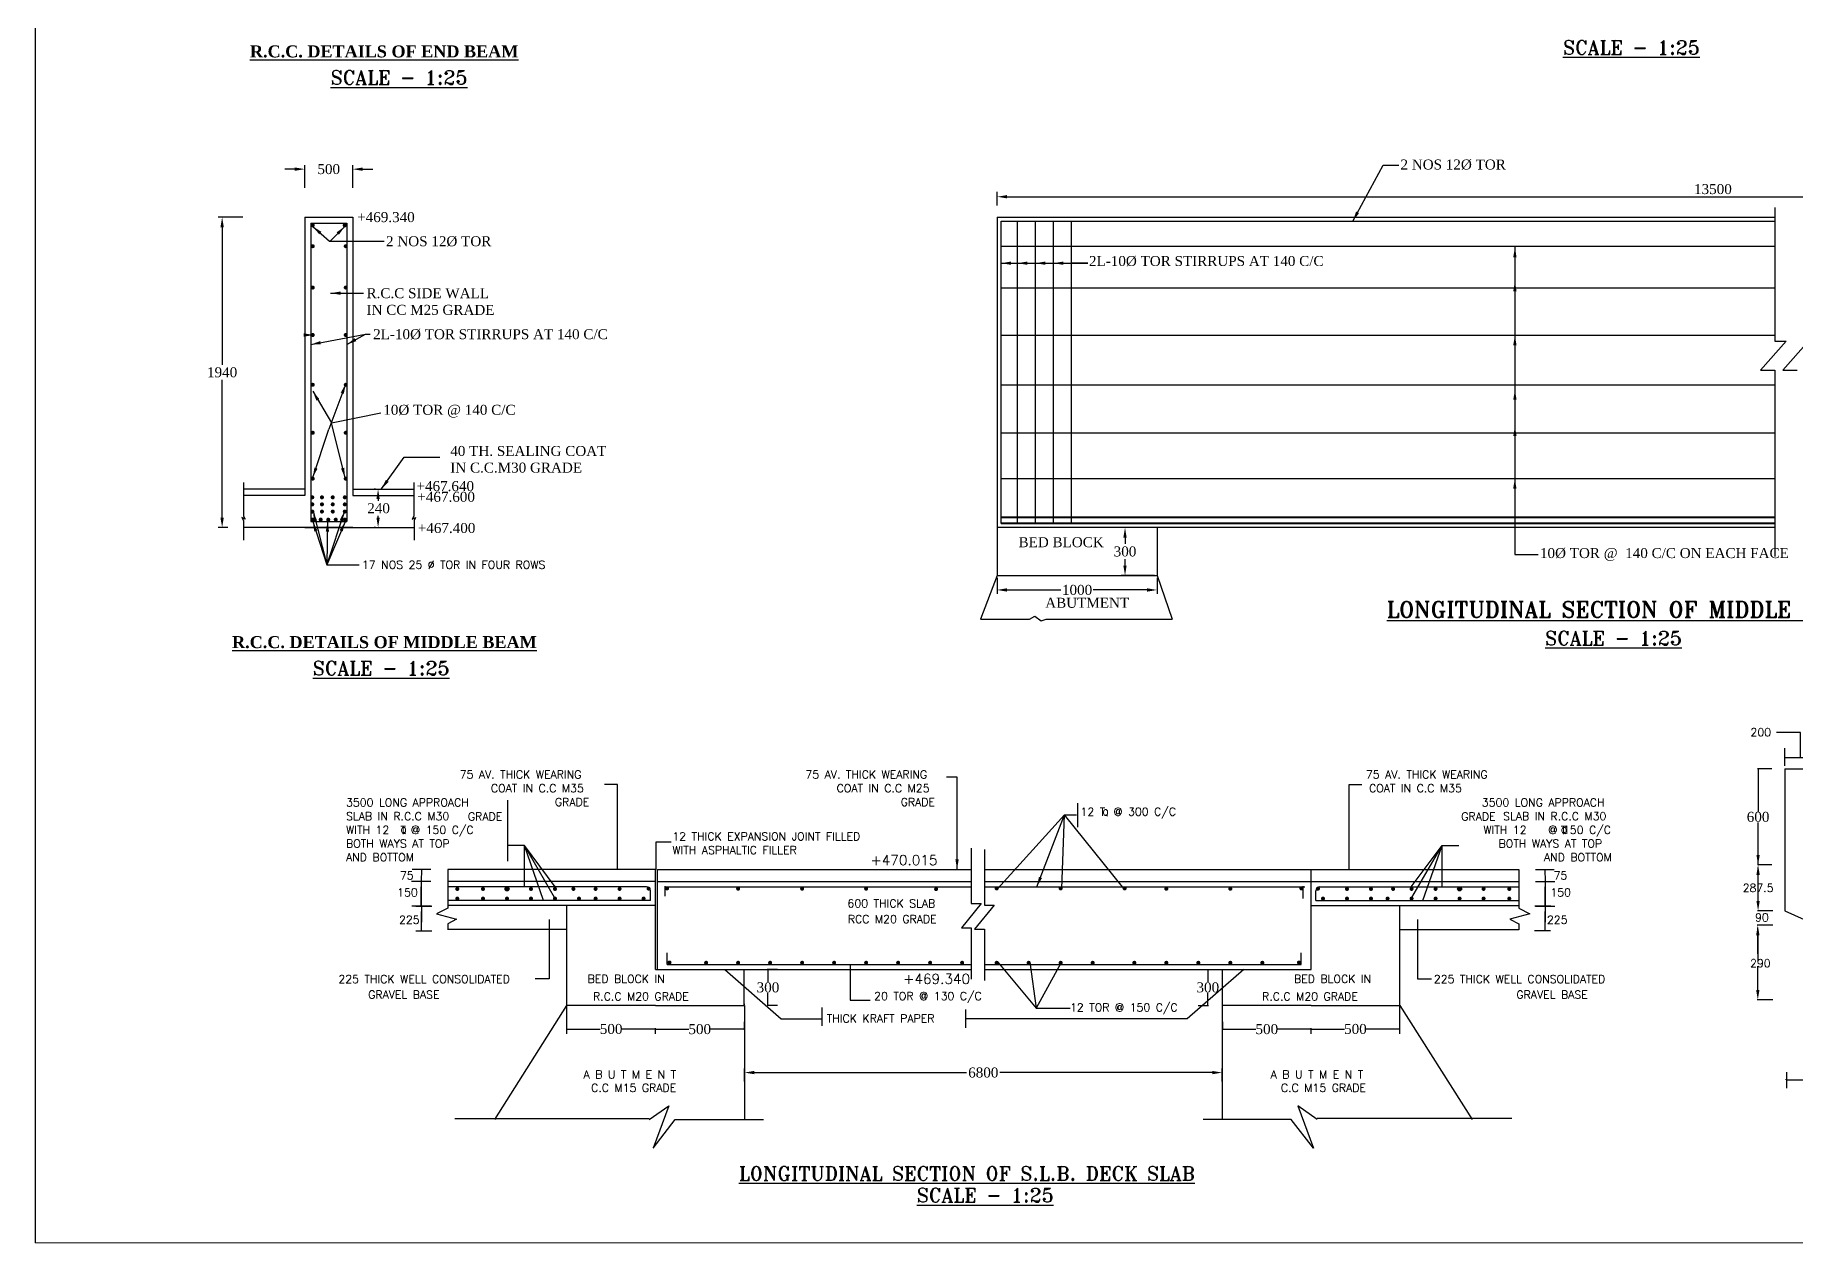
# Model space of a CAD drawing. Header units: millimetres. Extents: x 80 to 6605, y -575 to 2491.
# Drawn here: x 5589.1 to 6029.2, y -574.6 to -272.6 of the extents above; entities that cross this region are included whole.
import ezdxf

# ---------------------------------------------------------------- set-up
doc = ezdxf.new("R2010")
doc.units = ezdxf.units.MM
doc.layers.add('border', color=7, linetype='Continuous')
doc.styles.add('ROMANS', font='romans.shx', dxfattribs={"height": 2.5})
doc.styles.add('ROMANT', font='romant')
doc.styles.add('SIMPLEX', font='simplex.shx')
doc.styles.get("Standard").update_dxf_attribs({"font": 'times.ttf', "height": 2.5})
doc.styles.add('TNR_2.5', font='times.ttf', dxfattribs={"height": 2.5})
doc.dimstyles.new('ISO-25', dxfattribs={"dimtxt": 2.5, "dimasz": 2.5, "dimexe": 1.25, "dimexo": 0.625, "dimtad": 1, "dimlfac": 25, "dimtxsty": 'Standard', "dimcen": 2.5, "dimadec": 0, "dimazin": 0, "dimtfac": 1, "dimtmove": 0, "dimatfit": 3, "dimfxl": 1, "dimarcsym": 0})
doc.dimstyles.get("Standard").update_dxf_attribs({"dimtxt": 0.18, "dimasz": 0.18, "dimexe": 0.18, "dimexo": 0.0625, "dimgap": 0.09, "dimtad": 0, "dimtih": 1, "dimtoh": 1, "dimdec": 4, "dimzin": 0, "dimdsep": 46, "dimtxsty": 'Standard', "dimcen": 0.09, "dimadec": 0, "dimazin": 0, "dimtfac": 1, "dimtdec": 4, "dimtofl": 0, "dimtmove": 0, "dimatfit": 3, "dimfxl": 1, "dimtolj": 1, "dimtzin": 0, "dimarcsym": 0})
doc.dimstyles.new('STYLE_ESH', dxfattribs={"dimtxt": 2.5, "dimasz": 2.5, "dimexe": 1, "dimexo": 0.625, "dimtad": 0, "dimtih": 1, "dimtoh": 1, "dimdec": 0, "dimlfac": 100, "dimzin": 9, "dimdsep": 46, "dimtxsty": 'TNR_2.5', "dimcen": 2.5, "dimadec": 0, "dimazin": 2, "dimtfac": 1, "dimtdec": 0, "dimtofl": 0, "dimtmove": 2, "dimatfit": 3, "dimfxl": 1, "dimarcsym": 0})

# ---------------------------------------------------------------- blocks, each defined once
blk = doc.blocks.new('*D108')
at = {"color": 0, "lineweight": -2, "transparency": 16777216}
for p, q in [((5829.57, -315.16), (5829.57, -311.76)), ((6187.48, -315.16), (6187.48, -311.76)), ((5832.07, -313.01), (6184.98, -313.01))]:
    blk.add_line(p, q, dxfattribs=at)
at = {"color": 0, "transparency": 16777216}
for points in [[(5832.07, -312.59), (5832.07, -313.43), (5829.57, -313.01)], [(6184.98, -312.59), (6184.98, -313.43), (6187.48, -313.01)]]:
    blk.add_solid(points, dxfattribs=at)
at = {"layer": 'Defpoints', "color": 0, "transparency": 16777216}
for p in [(5829.57, -315.79), (6187.48, -313.01), (6187.48, -315.79)]:
    blk.add_point(p, dxfattribs=at)
at = {"color": 0, "transparency": 16777216, "insert": (6008.52, -311.11), "char_height": 2.5, "attachment_point": 5}
blk.add_mtext('13500', dxfattribs=at)
blk = doc.blocks.new('*D111')
at = {"color": 0, "lineweight": -2, "transparency": 16777216}
for p, q in [((5640.99, -318.12), (5634.84, -318.12)), ((5635.84, -320.62), (5635.84, -355.02)), ((5635.84, -393.22), (5635.84, -358.82)), ((5637.29, -395.72), (5634.84, -395.72))]:
    blk.add_line(p, q, dxfattribs=at)
at = {"color": 0, "transparency": 16777216}
for points in [[(5635.42, -320.62), (5636.26, -320.62), (5635.84, -318.12)], [(5635.42, -393.22), (5636.26, -393.22), (5635.84, -395.72)]]:
    blk.add_solid(points, dxfattribs=at)
at = {"layer": 'Defpoints', "color": 0, "transparency": 16777216}
for p in [(5641.61, -318.12), (5635.84, -395.72), (5637.91, -395.72)]:
    blk.add_point(p, dxfattribs=at)
at = {"color": 0, "transparency": 16777216, "insert": (5635.84, -356.92), "char_height": 2.5, "attachment_point": 5, "style": 'TNR_2.5'}
blk.add_mtext('1940', dxfattribs=at)
blk = doc.blocks.new('*D110')
at = {"color": 0, "lineweight": -2, "transparency": 16777216}
for p, q in [((5674.21, -386.12), (5673.83, -386.12)), ((5674.83, -388.62), (5674.83, -389.01)), ((5674.21, -395.72), (5673.83, -395.72)), ((5674.83, -393.22), (5674.83, -392.8))]:
    blk.add_line(p, q, dxfattribs=at)
at = {"color": 0, "transparency": 16777216}
for points in [[(5674.42, -388.62), (5675.25, -388.62), (5674.83, -386.12)], [(5674.42, -393.22), (5675.25, -393.22), (5674.83, -395.72)]]:
    blk.add_solid(points, dxfattribs=at)
at = {"layer": 'Defpoints', "color": 0, "transparency": 16777216}
for p in [(5674.83, -386.12), (5674.83, -395.72), (5674.83, -395.72)]:
    blk.add_point(p, dxfattribs=at)
at = {"color": 0, "transparency": 16777216, "insert": (5674.95, -390.91), "char_height": 2.5, "attachment_point": 5, "style": 'TNR_2.5'}
blk.add_mtext('240', dxfattribs=at)
blk = doc.blocks.new('*D113')
at = {"color": 0, "lineweight": -2, "transparency": 16777216}
for p, q in [((5868.95, -395.72), (5860.55, -395.72)), ((5861.55, -398.22), (5861.55, -399.82)), ((5861.55, -405.22), (5861.55, -403.61)), ((5868.95, -407.72), (5860.55, -407.72))]:
    blk.add_line(p, q, dxfattribs=at)
at = {"color": 0, "transparency": 16777216}
for points in [[(5861.13, -398.22), (5861.96, -398.22), (5861.55, -395.72)], [(5861.13, -405.22), (5861.96, -405.22), (5861.55, -407.72)]]:
    blk.add_solid(points, dxfattribs=at)
at = {"layer": 'Defpoints', "color": 0, "transparency": 16777216}
for p in [(5869.57, -395.72), (5861.55, -407.72), (5869.57, -407.72)]:
    blk.add_point(p, dxfattribs=at)
at = {"color": 0, "transparency": 16777216, "insert": (5861.55, -401.72), "char_height": 2.5, "attachment_point": 5, "style": 'TNR_2.5'}
blk.add_mtext('300', dxfattribs=at)
blk = doc.blocks.new('*D112')
at = {"color": 0, "lineweight": -2, "transparency": 16777216}
for p, q in [((5829.57, -408.34), (5829.57, -412.33)), ((5869.57, -408.34), (5869.57, -412.33)), ((5832.07, -411.33), (5845.54, -411.33)), ((5867.07, -411.33), (5853.61, -411.33))]:
    blk.add_line(p, q, dxfattribs=at)
at = {"color": 0, "transparency": 16777216}
for points in [[(5832.07, -410.91), (5832.07, -411.75), (5829.57, -411.33)], [(5867.07, -410.91), (5867.07, -411.75), (5869.57, -411.33)]]:
    blk.add_solid(points, dxfattribs=at)
at = {"layer": 'Defpoints', "color": 0, "transparency": 16777216}
for p in [(5829.57, -407.72), (5869.57, -407.72), (5829.57, -411.33)]:
    blk.add_point(p, dxfattribs=at)
at = {"color": 0, "transparency": 16777216, "insert": (5849.57, -411.33), "char_height": 2.5, "attachment_point": 5, "style": 'TNR_2.5'}
blk.add_mtext('1000', dxfattribs=at)
blk = doc.blocks.new('*D109')
at = {"color": 0, "lineweight": -2, "transparency": 16777216}
for p, q in [((5653.99, -306.11), (5651.49, -306.11)), ((5656.49, -310.82), (5656.49, -305.11)), ((5668.49, -310.82), (5668.49, -305.11)), ((5670.99, -306.11), (5673.49, -306.11))]:
    blk.add_line(p, q, dxfattribs=at)
at = {"color": 0, "transparency": 16777216}
for points in [[(5653.99, -305.69), (5653.99, -306.53), (5656.49, -306.11)], [(5670.99, -305.69), (5670.99, -306.53), (5668.49, -306.11)]]:
    blk.add_solid(points, dxfattribs=at)
at = {"layer": 'Defpoints', "color": 0, "transparency": 16777216}
for p in [(5668.49, -306.11), (5656.49, -311.44), (5668.49, -311.44)]:
    blk.add_point(p, dxfattribs=at)
at = {"color": 0, "transparency": 16777216, "insert": (5662.49, -306.11), "char_height": 2.5, "attachment_point": 5, "style": 'TNR_2.5'}
blk.add_mtext('500', dxfattribs=at)
blk = doc.blocks.new('*D140')
at = {"color": 0, "lineweight": -2, "transparency": 16777216}
for p, q in [((5766.32, -519.28), (5766.32, -521.34)), ((5744.16, -521.16), (5744.16, -521.34)), ((5744.34, -521.16), (5752.53, -521.16)), ((5766.14, -521.16), (5757.94, -521.16))]:
    blk.add_line(p, q, dxfattribs=at)
at = {"color": 0, "transparency": 16777216}
for points in [[(5744.34, -521.13), (5744.34, -521.19), (5744.16, -521.16)], [(5766.14, -521.13), (5766.14, -521.19), (5766.32, -521.16)]]:
    blk.add_solid(points, dxfattribs=at)
at = {"layer": 'Defpoints', "color": 0, "transparency": 16777216}
for p in [(5766.32, -519.22), (5744.16, -521.1), (5766.32, -521.16)]:
    blk.add_point(p, dxfattribs=at)
at = {"color": 0, "transparency": 16777216, "insert": (5755.24, -521.16), "char_height": 2.5, "attachment_point": 5}
blk.add_mtext('\\A1;500', dxfattribs=at)
blk = doc.blocks.new('*D141')
at = {"color": 0, "lineweight": -2, "transparency": 16777216}
for p, q in [((5722.02, -522.35), (5722.02, -520.94)), ((5722.2, -521.12), (5730.38, -521.12)), ((5743.98, -521.12), (5735.79, -521.12)), ((5744.16, -522.35), (5744.16, -520.94))]:
    blk.add_line(p, q, dxfattribs=at)
at = {"color": 0, "transparency": 16777216}
for points in [[(5722.2, -521.09), (5722.2, -521.15), (5722.02, -521.12)], [(5743.98, -521.09), (5743.98, -521.15), (5744.16, -521.12)]]:
    blk.add_solid(points, dxfattribs=at)
at = {"layer": 'Defpoints', "color": 0, "transparency": 16777216}
for p in [(5722.02, -521.12), (5722.02, -522.41), (5744.16, -522.41)]:
    blk.add_point(p, dxfattribs=at)
at = {"color": 0, "transparency": 16777216, "insert": (5733.09, -521.12), "char_height": 2.5, "attachment_point": 5}
blk.add_mtext('\\A1;500', dxfattribs=at)
blk = doc.blocks.new('*D142')
at = {"color": 0, "lineweight": -2, "transparency": 16777216}
for p, q in [((5774.7, -506.22), (5772.12, -506.22)), ((5772.3, -506.4), (5772.3, -509.36)), ((5772.3, -515.04), (5772.3, -512.08)), ((5774.7, -515.22), (5772.12, -515.22))]:
    blk.add_line(p, q, dxfattribs=at)
at = {"color": 0, "transparency": 16777216}
for points in [[(5772.27, -506.4), (5772.33, -506.4), (5772.3, -506.22)], [(5772.27, -515.04), (5772.33, -515.04), (5772.3, -515.22)]]:
    blk.add_solid(points, dxfattribs=at)
at = {"layer": 'Defpoints', "color": 0, "transparency": 16777216}
for p in [(5772.3, -506.22), (5774.76, -506.22), (5774.76, -515.22)]:
    blk.add_point(p, dxfattribs=at)
at = {"color": 0, "transparency": 16777216, "insert": (5772.3, -510.72), "char_height": 2.5, "attachment_point": 5}
blk.add_mtext('\\A1;300', dxfattribs=at)
blk = doc.blocks.new('*D143')
at = {"color": 0, "lineweight": -2, "transparency": 16777216}
for p, q in [((5879.85, -506.22), (5882.43, -506.22)), ((5882.25, -506.4), (5882.25, -509.36)), ((5882.25, -515.04), (5882.25, -512.08)), ((5879.85, -515.22), (5882.43, -515.22))]:
    blk.add_line(p, q, dxfattribs=at)
at = {"color": 0, "transparency": 16777216}
for points in [[(5882.22, -506.4), (5882.28, -506.4), (5882.25, -506.22)], [(5882.22, -515.04), (5882.28, -515.04), (5882.25, -515.22)]]:
    blk.add_solid(points, dxfattribs=at)
at = {"layer": 'Defpoints', "color": 0, "transparency": 16777216}
for p in [(5879.78, -506.22), (5882.25, -506.22), (5879.78, -515.22)]:
    blk.add_point(p, dxfattribs=at)
at = {"color": 0, "transparency": 16777216, "insert": (5882.25, -510.72), "char_height": 2.5, "attachment_point": 5}
blk.add_mtext('\\A1;300', dxfattribs=at)
blk = doc.blocks.new('*D144')
at = {"color": 0, "lineweight": -2, "transparency": 16777216}
for p, q in [((5766.4, -534.23), (5766.4, -531.01)), ((5768.9, -532.01), (5821.95, -532.01)), ((5883.34, -532.01), (5830.29, -532.01)), ((5885.84, -534.23), (5885.84, -531.01))]:
    blk.add_line(p, q, dxfattribs=at)
at = {"color": 0, "transparency": 16777216}
for points in [[(5768.9, -531.59), (5768.9, -532.42), (5766.4, -532.01)], [(5883.34, -531.59), (5883.34, -532.42), (5885.84, -532.01)]]:
    blk.add_solid(points, dxfattribs=at)
at = {"layer": 'Defpoints', "color": 0, "transparency": 16777216}
for p in [(5885.84, -532.01), (5766.4, -534.85), (5885.84, -534.85)]:
    blk.add_point(p, dxfattribs=at)
at = {"color": 0, "transparency": 16777216, "insert": (5826.12, -532.01), "char_height": 2.5, "attachment_point": 5, "style": 'TNR_2.5'}
blk.add_mtext('6800', dxfattribs=at)
blk = doc.blocks.new('*D145')
at = {"color": 0, "lineweight": -2, "transparency": 16777216}
for p, q in [((5885.92, -519.28), (5885.92, -521.34)), ((5886.1, -521.16), (5894.29, -521.16)), ((5907.89, -521.16), (5899.7, -521.16)), ((5908.07, -521.16), (5908.07, -521.34))]:
    blk.add_line(p, q, dxfattribs=at)
at = {"color": 0, "transparency": 16777216}
for points in [[(5886.1, -521.13), (5886.1, -521.19), (5885.92, -521.16)], [(5907.89, -521.13), (5907.89, -521.19), (5908.07, -521.16)]]:
    blk.add_solid(points, dxfattribs=at)
at = {"layer": 'Defpoints', "color": 0, "transparency": 16777216}
for p in [(5885.92, -519.22), (5885.92, -521.16), (5908.07, -521.1)]:
    blk.add_point(p, dxfattribs=at)
at = {"color": 0, "transparency": 16777216, "insert": (5897, -521.16), "char_height": 2.5, "attachment_point": 5}
blk.add_mtext('\\A1;500', dxfattribs=at)
blk = doc.blocks.new('*D146')
at = {"color": 0, "lineweight": -2, "transparency": 16777216}
for p, q in [((5908.07, -522.35), (5908.07, -520.94)), ((5908.25, -521.12), (5916.44, -521.12)), ((5930.04, -521.12), (5921.85, -521.12)), ((5930.22, -522.35), (5930.22, -520.94))]:
    blk.add_line(p, q, dxfattribs=at)
at = {"color": 0, "transparency": 16777216}
for points in [[(5908.25, -521.09), (5908.25, -521.15), (5908.07, -521.12)], [(5930.04, -521.09), (5930.04, -521.15), (5930.22, -521.12)]]:
    blk.add_solid(points, dxfattribs=at)
at = {"layer": 'Defpoints', "color": 0, "transparency": 16777216}
for p in [(5908.07, -522.41), (5930.22, -521.12), (5930.22, -522.41)]:
    blk.add_point(p, dxfattribs=at)
at = {"color": 0, "transparency": 16777216, "insert": (5919.15, -521.12), "char_height": 2.5, "attachment_point": 5}
blk.add_mtext('\\A1;500', dxfattribs=at)
blk = doc.blocks.new('*D160')
at = {"color": 0, "lineweight": -2, "transparency": 16777216}
for p, q in [((6026.79, -533.8), (6026.79, -533.68)), ((6026.97, -533.86), (6124.94, -533.86)), ((6230.18, -533.86), (6132.2, -533.86)), ((6230.36, -533.8), (6230.36, -533.68))]:
    blk.add_line(p, q, dxfattribs=at)
at = {"color": 0, "transparency": 16777216}
for points in [[(6026.97, -533.83), (6026.97, -533.89), (6026.79, -533.86)], [(6230.18, -533.83), (6230.18, -533.89), (6230.36, -533.86)]]:
    blk.add_solid(points, dxfattribs=at)
at = {"layer": 'Defpoints', "color": 0, "transparency": 16777216}
for p in [(6026.79, -533.86), (6230.36, -533.86), (6230.36, -533.86)]:
    blk.add_point(p, dxfattribs=at)
at = {"color": 0, "transparency": 16777216, "insert": (6128.57, -533.86), "char_height": 2.5, "attachment_point": 5}
blk.add_mtext('\\A1;5100', dxfattribs=at)
blk = doc.blocks.new('*D156')
at = {"color": 0, "lineweight": -2, "transparency": 16777216}
for p, q in [((6023.25, -456.08), (6019.63, -456.08)), ((6019.81, -456.26), (6019.81, -466.72)), ((6019.81, -479.9), (6019.81, -469.44)), ((6023.25, -480.08), (6019.63, -480.08))]:
    blk.add_line(p, q, dxfattribs=at)
at = {"color": 0, "transparency": 16777216}
for points in [[(6019.78, -456.26), (6019.84, -456.26), (6019.81, -456.08)], [(6019.78, -479.9), (6019.84, -479.9), (6019.81, -480.08)]]:
    blk.add_solid(points, dxfattribs=at)
at = {"layer": 'Defpoints', "color": 0, "transparency": 16777216}
for p in [(6019.81, -456.08), (6023.31, -456.08), (6023.31, -480.08)]:
    blk.add_point(p, dxfattribs=at)
at = {"color": 0, "transparency": 16777216, "insert": (6019.81, -468.08), "char_height": 2.5, "attachment_point": 5}
blk.add_mtext('\\A1;600', dxfattribs=at)

msp = doc.modelspace()

# ---------------------------------------------------------------- linework, layer by layer
for p, q in [((5589.115, 15.4283), (5589.115, -574.5717)), ((6023.96148, -315.71162), (6023.96148, -349.14401)), ((5656.48928, -318.11533), (5656.48928, -387.71533)), ((5656.48928, -318.11533), (5668.48928, -318.11533)), ((5657.98928, -319.61533), (5657.98928, -394.21533)), ((5657.98928, -319.61533), (5666.98928, -319.61533)), ((5666.98928, -319.61533), (5666.98928, -394.21533)), ((5668.48928, -318.11533), (5668.48928, -387.71533)), ((5829.57323, -318.11533), (6023.96148, -318.11533)), ((5829.57323, -318.11533), (6023.96148, -318.11533)), ((5829.57323, -318.11533), (5829.57323, -395.71533)), ((5830.57323, -319.11533), (6023.96148, -319.11533)), ((5830.57323, -394.71533), (5830.57323, -319.11533)), ((5834.65435, -394.71533), (5834.65435, -319.11533)), ((5839.15435, -394.71533), (5839.15435, -319.11533)), ((5843.65435, -394.71533), (5843.65435, -319.11533)), ((5848.15435, -394.71533), (5848.15435, -319.11533)), ((5830.57323, -325.37546), (6023.96148, -325.37546)), ((5830.57323, -335.77643), (6023.96148, -335.77643)), ((5830.57323, -347.63435), (6023.96148, -347.63435)), ((6026.81972, -349.14401), (6020.43074, -356.3681)), ((6023.96148, -349.14401), (6026.81972, -349.14401)), ((6032.40591, -349.14401), (6026.01693, -356.3681)), ((6020.43074, -356.3681), (6023.96148, -356.3681)), ((6023.96148, -356.3681), (6023.96148, -402.95886)), ((6026.01693, -356.3681), (6029.54767, -356.3681)), ((5830.57323, -360.06292), (6023.96148, -360.06292)), ((5830.57323, -372.04226), (6023.96148, -372.04226)), ((5641.18608, -384.43432), (5641.18608, -392.88057)), ((5656.48928, -386.11533), (5641.18608, -386.11533)), ((5668.48928, -386.11533), (5683.79248, -386.11533)), ((5683.79248, -384.43432), (5683.79248, -392.88057)), ((5830.57323, -383.48683), (6023.96148, -383.48683)), ((5656.48928, -387.71533), (5641.18608, -387.71533)), ((5668.48928, -387.71533), (5683.79248, -387.71533)), ((5640.79774, -393.21523), (5641.15152, -393.99272)), ((5641.61142, -393.60397), (5640.79774, -393.21523)), ((5641.15152, -393.99272), (5641.15152, -398.88709)), ((5668.48928, -395.71533), (5641.15152, -395.71533)), ((5641.18608, -392.88057), (5641.61142, -393.60397)), ((5656.48928, -395.71533), (5683.82704, -395.71533)), ((5657.98928, -394.21533), (5666.98928, -394.21533)), ((5683.79248, -392.88057), (5683.36714, -393.60397)), ((5683.36714, -393.60397), (5684.18082, -393.21523)), ((5684.18082, -393.21523), (5683.82704, -393.99272)), ((5683.82704, -393.99272), (5683.82704, -398.88709)), ((6023.96148, -395.71533), (5829.57323, -395.71533)), ((5829.57323, -395.71533), (5829.57323, -407.71533)), ((5869.57323, -395.71533), (5869.57323, -407.71533)), ((5829.57323, -407.71533), (5825.41393, -418.59611)), ((5829.57323, -407.71533), (5869.57323, -407.71533)), ((5855.93729, -407.71533), (5863.61177, -407.71533)), ((5869.57323, -407.71533), (5873.31095, -418.59611)), ((5837.67991, -418.59611), (5839.01275, -417.92434)), ((5839.01275, -417.92434), (5840.61785, -419.03183)), ((5825.41393, -418.59611), (5837.67991, -418.59611)), ((5840.61785, -419.03183), (5841.81142, -418.59611)), ((5841.81142, -418.59611), (5873.31095, -418.59611))]:
    msp.add_line(p, q)
at = {"lineweight": 40}
for p, q in [((6023.96148, -393.21533), (5830.57323, -393.21533)), ((6023.96148, -394.71533), (5830.57323, -394.71533))]:
    msp.add_line(p, q, dxfattribs=at)
at = {"ltscale": 0.5}
msp.add_line((5661.99978, -405.03586), (5670.0844, -405.03586), dxfattribs=at)
at = {"color": 0}
for p, q in [((6026.4962, -455.27172), (6026.4962, -450.90776)), ((6043.4962, -453.33928), (6026.4962, -453.33928)), ((6026.4962, -456.07853), (6026.4962, -491.57853)), ((6026.4962, -456.07853), (6034.4962, -456.07853)), ((5707.26999, -479.16443), (5707.26999, -463.90615)), ((5849.77266, -470.6077), (5849.77266, -464.61824)), ((5823.09952, -475.85508), (5823.09952, -489.7705)), ((5826.39861, -476.2213), (5826.39861, -490.13672)), ((5688.04469, -481.20807), (5683.38344, -481.20807)), ((5685.71407, -481.20807), (5685.62436, -484.20807)), ((5692.27211, -481.20807), (5692.27211, -490.91918)), ((5744.15874, -481.20807), (5692.27211, -481.20807)), ((5744.15874, -506.2213), (5744.15874, -481.20807)), ((5744.63874, -506.2213), (5744.63874, -481.2213)), ((5744.63874, -481.2213), (5823.09952, -481.2213)), ((5826.39861, -481.2213), (5908.07487, -481.2213)), ((5908.07487, -481.20807), (5959.9615, -481.20807)), ((5908.07487, -506.2213), (5908.07487, -481.2213)), ((5959.9615, -481.20807), (5959.9615, -490.91918)), ((5964.18892, -481.20807), (5968.85017, -481.20807)), ((5966.51955, -481.20807), (5966.60926, -484.20807)), ((5688.04469, -484.20807), (5683.20403, -484.20807)), ((5685.62436, -484.20807), (5685.62436, -490.19627)), ((5744.15874, -484.20807), (5692.27211, -484.20807)), ((5741.95874, -485.54172), (5692.27211, -485.54172)), ((5742.95874, -488.99627), (5742.95874, -486.54172)), ((5744.63874, -484.2213), (5823.09952, -484.2213)), ((5746.60928, -487.88804), (5746.60928, -485.4265)), ((5746.63874, -485.56774), (5823.09952, -485.56774)), ((5826.39861, -484.2213), (5908.07487, -484.2213)), ((5826.39861, -485.56774), (5906.4665, -485.56774)), ((5906.10433, -488.4965), (5906.10433, -485.4265)), ((5908.07487, -484.20807), (5959.9615, -484.20807)), ((5909.27487, -488.99627), (5909.27487, -486.54172)), ((5910.27487, -485.54172), (5959.9615, -485.54172)), ((5964.18892, -484.20807), (5969.02959, -484.20807)), ((5966.60926, -484.20807), (5966.60926, -490.19627)), ((5688.0915, -490.39978), (5683.25084, -490.39978)), ((5684.24075, -490.39594), (5688.23844, -490.39594)), ((5692.27211, -490.91918), (5689.45545, -492.29699)), ((5689.45545, -492.29699), (5694.46879, -493.63343)), ((5742.95874, -488.99627), (5692.27211, -488.99627)), ((5744.15874, -490.19627), (5692.27211, -490.19627)), ((5722.01749, -522.34648), (5722.01749, -490.19627)), ((5825.58264, -489.7705), (5820.63401, -495.8131)), ((5823.09952, -489.7705), (5825.58264, -489.7705)), ((5828.88172, -490.13672), (5823.9331, -496.17931)), ((5826.39861, -490.13672), (5828.88172, -490.13672)), ((5908.07487, -490.19627), (5959.9615, -490.19627)), ((5909.27487, -488.99627), (5959.9615, -488.99627)), ((5930.21612, -522.34648), (5930.21612, -490.19627)), ((5962.77817, -492.29699), (5957.76482, -493.63343)), ((5959.9615, -490.91918), (5962.77817, -492.29699)), ((5967.99286, -490.39594), (5963.99518, -490.39594)), ((5964.14211, -490.39978), (5968.98278, -490.39978)), ((6026.4962, -491.57853), (6034.4962, -495.17853)), ((5684.28756, -496.58764), (5688.28525, -496.58764)), ((5694.46879, -493.63343), (5692.27211, -494.8021)), ((5692.27211, -494.8021), (5692.27211, -496.30516)), ((5722.01749, -496.19627), (5692.27211, -496.19627)), ((5820.63401, -495.8131), (5823.09952, -495.8131)), ((5823.09952, -495.8131), (5823.09952, -508.63071)), ((5823.9331, -496.17931), (5826.39861, -496.17931)), ((5826.39861, -496.17931), (5826.39861, -508.99693)), ((5930.21612, -496.19627), (5959.9615, -496.19627)), ((5957.76482, -493.63343), (5959.9615, -494.8021)), ((5959.9615, -494.8021), (5959.9615, -496.30516)), ((5967.94605, -496.58764), (5963.94837, -496.58764)), ((5747.10344, -505.0213), (5747.10344, -502.08544)), ((5747.10344, -505.0213), (5823.09952, -505.0213)), ((5826.39861, -505.0213), (5905.61018, -505.0213)), ((5905.61018, -505.0213), (5905.61018, -502.08544)), ((6019.73886, -511.34521), (6019.73886, -505.39695)), ((5744.15874, -506.2213), (5823.09952, -506.2213)), ((5744.63874, -506.2213), (5823.09952, -506.2213)), ((5766.31501, -515.2213), (5766.31501, -506.2213)), ((5826.39861, -506.2213), (5908.07487, -506.2213)), ((5885.91861, -515.2213), (5885.91861, -506.2213)), ((5721.97094, -515.2213), (5703.90388, -543.70075)), ((5744.15874, -515.2213), (5722.01749, -515.2213)), ((5744.15874, -515.2213), (5766.39861, -515.2213)), ((5785.8518, -520.34242), (5785.8518, -515.73135)), ((5821.76978, -520.84645), (5821.76978, -516.23538)), ((5908.07487, -515.2213), (5885.83501, -515.2213)), ((5908.07487, -515.2213), (5930.21612, -515.2213)), ((5930.26268, -515.2213), (5948.32974, -543.70075)), ((6026.96329, -535.88181), (6026.96329, -531.93825)), ((5742.6205, -543.70075), (5747.49551, -540.34531)), ((5747.49551, -540.34531), (5743.5955, -550.94292)), ((5904.7381, -540.34531), (5908.63811, -550.94292)), ((5909.61312, -543.70075), (5904.7381, -540.34531)), ((5694.00502, -543.46726), (5742.6205, -543.46726)), ((5743.5955, -550.94292), (5749.12052, -543.70075)), ((5749.12052, -543.70075), (5771.18561, -543.70075)), ((5903.1131, -543.70075), (5881.04801, -543.70075)), ((5908.63811, -550.94292), (5903.1131, -543.70075)), ((5958.22859, -543.46726), (5909.61312, -543.46726))]:
    msp.add_line(p, q, dxfattribs=at)
at = {"color": 0, "ltscale": 6}
for p, q in [((6019.81086, -477.57853), (6019.81086, -475.07853)), ((6023.13238, -480.07853), (6019.63086, -480.07853)), ((6019.81086, -487.17853), (6019.81086, -480.73505)), ((6019.81086, -489.07853), (6019.81086, -482.63505)), ((6023.49436, -491.57853), (6019.63086, -491.57853)), ((6023.46707, -495.17853), (6019.55886, -495.17853)), ((6019.73886, -502.27853), (6019.73886, -495.83505)), ((6019.73886, -497.67853), (6019.73886, -504.12202)), ((6023.46707, -513.84521), (6019.55886, -513.84521))]:
    msp.add_line(p, q, dxfattribs=at)
at = {"color": 0, "ltscale": 0.5}
for p, q in [((5766.39861, -515.2213), (5766.39861, -543.70075)), ((5885.83501, -515.2213), (5885.83501, -543.70075))]:
    msp.add_line(p, q, dxfattribs=at)
at = {"const_width": 0.5}
for points in [[(5658.49791, -320.41939, 1), (5658.49791, -319.91939, 1)], [(5666.49091, -320.41939, 1), (5666.49091, -319.91939, 1)], [(5658.49791, -325.62546, 1), (5658.49791, -325.12546, 1)], [(5666.73928, -325.62546, 1), (5666.73928, -325.12546, 1)], [(5658.49791, -335.96556, 1), (5658.49791, -335.46556, 1)], [(5666.73928, -335.96556, 1), (5666.73928, -335.46556, 1)], [(5658.49791, -347.83262, 1), (5658.49791, -347.33262, 1)], [(5666.73928, -347.83262, 1), (5666.73928, -347.33262, 1)], [(5658.49791, -360.28534, 1), (5658.49791, -359.78534, 1)], [(5666.73928, -360.28534, 1), (5666.73928, -359.78534, 1)], [(5658.49791, -372.27457, 1), (5658.49791, -371.77457, 1)], [(5666.73928, -372.27457, 1), (5666.73928, -371.77457, 1)], [(5658.49791, -383.73564, 1), (5658.49791, -383.23564, 1)], [(5666.73928, -383.73564, 1), (5666.73928, -383.23564, 1)], [(5658.38921, -388.41957, 1), (5658.38921, -387.91957, 1)], [(5658.38921, -390.18149, 1), (5658.38921, -389.68149, 1)], [(5658.38921, -391.98254, 1), (5658.38921, -391.48254, 1)], [(5660.79338, -388.41957, 1), (5660.79338, -387.91957, 1)], [(5660.79338, -390.18149, 1), (5660.79338, -389.68149, 1)], [(5660.79338, -391.98254, 1), (5660.79338, -391.48254, 1)], [(5663.49788, -388.41957, 1), (5663.49788, -387.91957, 1)], [(5663.49788, -390.18149, 1), (5663.49788, -389.68149, 1)], [(5663.49788, -391.98254, 1), (5663.49788, -391.48254, 1)], [(5666.50705, -388.41957, 1), (5666.50705, -387.91957, 1)], [(5666.50705, -390.18149, 1), (5666.50705, -389.68149, 1)], [(5666.50705, -391.98254, 1), (5666.50705, -391.48254, 1)], [(5658.46883, -393.9814, 1), (5658.46883, -393.4814, 1)], [(5660.48091, -393.99497, 1), (5660.48091, -393.49497, 1)], [(5662.37625, -393.99497, 1), (5662.37625, -393.49497, 1)], [(5664.25032, -393.99497, 1), (5664.25032, -393.49497, 1)], [(5666.53804, -393.99497, 1), (5666.53804, -393.49497, 1)]]:
    msp.add_lwpolyline(points, format="xyb", close=True, dxfattribs=at)
msp.add_lwpolyline([(5837.15435, -329.62114), (5843.65435, -329.62114), (5848.15435, -329.62114)])
at = {"color": 0, "const_width": 0.5}
for points in [[(5694.37511, -486.09462, 1), (5694.87511, -486.09462, 1)], [(5694.37511, -488.49627, 1), (5694.87511, -488.49627, 1)], [(5700.80176, -486.0935, 1), (5701.30176, -486.0935, 1)], [(5700.80176, -488.49515, 1), (5701.30176, -488.49515, 1)], [(5706.80176, -486.0935, 1), (5707.30176, -486.0935, 1)], [(5706.80176, -488.49515, 1), (5707.30176, -488.49515, 1)], [(5712.80176, -486.0935, 1), (5713.30176, -486.0935, 1)], [(5712.80176, -488.49515, 1), (5713.30176, -488.49515, 1)], [(5718.80176, -486.0935, 1), (5719.30176, -486.0935, 1)], [(5718.80176, -488.49515, 1), (5719.30176, -488.49515, 1)], [(5723.41304, -486.0935, 1), (5723.91304, -486.0935, 1)], [(5724.80176, -488.49515, 1), (5725.30176, -488.49515, 1)], [(5728.94301, -486.0935, 1), (5729.44301, -486.0935, 1)], [(5728.94301, -488.49515, 1), (5729.44301, -488.49515, 1)], [(5734.94301, -486.0935, 1), (5735.44301, -486.0935, 1)], [(5734.94301, -488.49515, 1), (5735.44301, -488.49515, 1)], [(5740.94301, -488.49515, 1), (5741.44301, -488.49515, 1)], [(5742.21049, -486.019, 1), (5742.71049, -486.019, 1)], [(5746.82411, -485.97339, 1), (5747.32411, -485.97339, 1)], [(5764.58331, -486.03849, 1), (5765.08331, -486.03849, 1)], [(5780.58331, -486.03849, 1), (5781.08331, -486.03849, 1)], [(5796.58331, -486.03849, 1), (5797.08331, -486.03849, 1)], [(5814.07708, -486.12614, 1), (5814.57708, -486.12614, 1)], [(5829.21944, -485.96518, 1), (5829.71944, -485.96518, 1)], [(5845.21944, -485.96518, 1), (5845.71944, -485.96518, 1)], [(5861.21944, -485.96518, 1), (5861.71944, -485.96518, 1)], [(5872.1303, -486.03849, -1), (5871.6303, -486.03849, -1)], [(5888.1303, -486.03849, -1), (5887.6303, -486.03849, -1)], [(5905.88951, -485.97339, -1), (5905.38951, -485.97339, -1)], [(5910.02312, -486.019, -1), (5909.52312, -486.019, -1)], [(5911.2906, -488.49515, -1), (5910.7906, -488.49515, -1)], [(5917.2906, -486.0935, -1), (5916.7906, -486.0935, -1)], [(5917.2906, -488.49515, -1), (5916.7906, -488.49515, -1)], [(5923.2906, -486.0935, -1), (5922.7906, -486.0935, -1)], [(5923.2906, -488.49515, -1), (5922.7906, -488.49515, -1)], [(5927.43185, -488.49515, -1), (5926.93185, -488.49515, -1)], [(5928.82057, -486.0935, -1), (5928.32057, -486.0935, -1)], [(5933.43185, -486.0935, -1), (5932.93185, -486.0935, -1)], [(5933.43185, -488.49515, -1), (5932.93185, -488.49515, -1)], [(5939.43185, -486.0935, -1), (5938.93185, -486.0935, -1)], [(5939.43185, -488.49515, -1), (5938.93185, -488.49515, -1)], [(5945.43185, -486.0935, -1), (5944.93185, -486.0935, -1)], [(5945.43185, -488.49515, -1), (5944.93185, -488.49515, -1)], [(5951.43185, -486.0935, -1), (5950.93185, -486.0935, -1)], [(5951.43185, -488.49515, -1), (5950.93185, -488.49515, -1)], [(5957.8585, -486.09462, -1), (5957.3585, -486.09462, -1)], [(5957.8585, -488.49627, -1), (5957.3585, -488.49627, -1)], [(5747.42892, -504.48849, 1), (5747.92892, -504.48849, 1)], [(5756.58331, -504.5536, 1), (5757.08331, -504.5536, 1)], [(5764.58331, -504.5536, 1), (5765.08331, -504.5536, 1)], [(5772.58331, -504.5536, 1), (5773.08331, -504.5536, 1)], [(5780.58331, -504.5536, 1), (5781.08331, -504.5536, 1)], [(5788.58331, -504.5536, 1), (5789.08331, -504.5536, 1)], [(5796.58331, -504.5536, 1), (5797.08331, -504.5536, 1)], [(5804.58331, -504.5536, 1), (5805.08331, -504.5536, 1)], [(5812.58331, -504.5536, 1), (5813.08331, -504.5536, 1)], [(5820.58331, -504.5536, 1), (5821.08331, -504.5536, 1)], [(5829.21944, -504.5536, 1), (5829.71944, -504.5536, 1)], [(5837.21944, -504.5536, 1), (5837.71944, -504.5536, 1)], [(5845.21944, -504.5536, 1), (5845.71944, -504.5536, 1)], [(5853.21944, -504.5536, 1), (5853.71944, -504.5536, 1)], [(5864.1303, -504.5536, -1), (5863.6303, -504.5536, -1)], [(5872.1303, -504.5536, -1), (5871.6303, -504.5536, -1)], [(5880.1303, -504.5536, -1), (5879.6303, -504.5536, -1)], [(5888.1303, -504.5536, -1), (5887.6303, -504.5536, -1)], [(5896.1303, -504.5536, -1), (5895.6303, -504.5536, -1)], [(5905.28469, -504.48849, -1), (5904.78469, -504.48849, -1)]]:
    msp.add_lwpolyline(points, format="xyb", close=True, dxfattribs=at)
at = {"color": 0}
for centre in [(5707.05697, -486.0824), (5945.17665, -486.0824)]:
    msp.add_circle(centre, 0.49988, dxfattribs=at)
for centre, start, end in [((5741.95874, -486.54172), 0, 90), ((5910.27487, -486.54172), 90, 180), ((5767.31501, -514.80183), 180, 197.4415508), ((5884.91861, -514.80183), 342.5584492, 0)]:
    msp.add_arc(centre, 1, start, end, dxfattribs=at)
at = {"color": 0, "ltscale": 6}
for points in [[(6019.39419, -477.57853), (6020.22752, -477.57853), (6019.81086, -480.07853)], [(6019.39419, -482.57853), (6020.22752, -482.57853), (6019.81086, -480.07853)], [(6019.39419, -489.07853), (6020.22752, -489.07853), (6019.81086, -491.57853)], [(6019.3222, -497.67853), (6020.15553, -497.67853), (6019.73886, -495.17853)], [(6019.3222, -511.34521), (6020.15553, -511.34521), (6019.73886, -513.84521)]]:
    msp.add_solid(points, dxfattribs=at)
at = {"layer": 'border', "lineweight": 5}
for p, q in [((5589.115, 25.4283), (5589.115, -574.5717)), ((5589.115, -574.5717), (6449.115, -574.5717))]:
    msp.add_line(p, q, dxfattribs=at)

# ---------------------------------------------------------------- texts
at = {"style": 'ROMANT'}
for s, height, p in [('%%USCALE - 1:25', 3.5, (5971.02672, -277.4077)), ('%%USCALE - 1:25', 3.5, (5662.95641, -284.9641)), ('%%ULONGITUDINAL SECTION OF MIDDLE BEAM', 4, (5926.97495, -418.20455)), ('%%USCALE - 1:25', 3.5, (5966.55484, -425.11392)), ('%%USCALE - 1:25', 3.5, (5658.48453, -432.67032))]:
    msp.add_text(s, height=height, dxfattribs=at).set_placement(p)
for s, p in [('BED BLOCK', (5834.9307, -400.63562)), ('ABUTMENT', (5841.60583, -415.78867))]:
    msp.add_text(s, height=2.5).set_placement(p)
at = {"color": 0}
for s, height, style, p in [('75 AV. THICK WEARING', 2, 'SIMPLEX', (5695.23092, -458.47787)), ('75 AV. THICK WEARING', 2, 'SIMPLEX', (5781.65862, -458.47787)), ('75 AV. THICK WEARING', 2, 'SIMPLEX', (5921.7646, -458.47787)), ('COAT IN C.C M35', 2, 'SIMPLEX', (5703.03094, -461.90644)), ('COAT IN C.C M25', 2, 'SIMPLEX', (5789.45865, -461.90644)), ('COAT IN C.C M35', 2, 'SIMPLEX', (5922.53601, -461.90644)), ('3500 LONG APPROACH', 2, 'SIMPLEX', (5666.82011, -465.47161)), ('GRADE', 2, 'SIMPLEX', (5719.04222, -465.35285)), ('GRADE', 2, 'SIMPLEX', (5805.46992, -465.35285)), ('12   @ 300 C/C', 2, 'SIMPLEX', (5850.42526, -467.77305)), ('T ', 2, 'SIMPLEX', (5855.2144, -467.8296)), ('Q', 1.5, 'SIMPLEX', (5855.97848, -467.7375)), ('3500 LONG APPROACH', 2, 'SIMPLEX', (5950.74684, -465.47161)), ('WITH 12   @ 150 C/C', 2, 'SIMPLEX', (5666.82011, -472.32875)), ('SLAB IN R.C.C M30', 2, 'SIMPLEX', (5666.82011, -468.90018)), ('T ', 2, 'SIMPLEX', (5680.39835, -472.41207)), ('Q', 1.5, 'SIMPLEX', (5680.50046, -472.18768)), ('GRADE', 2, 'SIMPLEX', (5697.29016, -468.98014)), ('GRADE', 2, 'SIMPLEX', (5945.61012, -468.98014)), ('WITH 12   @ 150 C/C', 2, 'SIMPLEX', (5951.12779, -472.32875)), ('SLAB IN R.C.C M30', 2, 'SIMPLEX', (5956.08017, -468.90018)), ('T ', 2, 'SIMPLEX', (5970.50193, -472.41207)), ('Q', 1.5, 'SIMPLEX', (5970.5903, -472.18768)), ('BOTH WAYS AT TOP', 2, 'SIMPLEX', (5666.82011, -475.75732)), ('12 THICK EXPANSION JOINT FILLED', 2, 'SIMPLEX', (5748.387, -473.94734)), ('BOTH WAYS AT TOP', 2, 'SIMPLEX', (5954.93732, -475.75732)), ('AND BOTTOM', 2, 'SIMPLEX', (5666.82011, -479.18589)), ('WITH ASPHALTIC FILLER', 2, 'SIMPLEX', (5748.387, -477.37591)), ('+470.015', 2.5, 'ROMANS', (5797.94484, -480.13477)), ('AND BOTTOM', 2, 'SIMPLEX', (5966.27065, -479.18589)), ('75', 2, 'SIMPLEX', (5680.29939, -483.71887)), ('75', 2, 'SIMPLEX', (5968.69613, -483.71887)), ('150', 2, 'SIMPLEX', (5679.59661, -487.95817)), ('150', 2, 'SIMPLEX', (5967.8751, -487.95817)), ('225', 2, 'SIMPLEX', (5680.06056, -494.8021)), ('600 THICK SLAB', 2, 'SIMPLEX', (5792.1721, -490.71553)), ('RCC M20 GRADE', 2, 'SIMPLEX', (5792.26085, -494.62445)), ('225', 2, 'SIMPLEX', (5967.0302, -494.8021)), ('225 THICK WELL CONSOLIDATED', 2, 'SIMPLEX', (5664.90596, -509.63209)), ('BED BLOCK IN ', 2, 'SIMPLEX', (5727.20024, -509.57682)), ('+469.340', 2.5, 'ROMANS', (5806.11643, -509.83401)), ('BED BLOCK IN ', 2, 'SIMPLEX', (5903.79528, -509.57682)), ('225 THICK WELL CONSOLIDATED', 2, 'SIMPLEX', (5938.75623, -509.63209)), ('GRAVEL BASE', 2, 'SIMPLEX', (5672.36079, -513.52122)), (' R.C.C M20 GRADE', 2, 'SIMPLEX', (5727.20024, -513.95962)), ('20 TOR @ 130 C/C', 2, 'SIMPLEX', (5798.83381, -513.87632)), ('12 TOR @ 150 C/C', 2, 'SIMPLEX', (5847.79712, -516.72893)), (' R.C.C M20 GRADE', 2, 'SIMPLEX', (5894.46195, -513.95962)), ('GRAVEL BASE', 2, 'SIMPLEX', (5959.39663, -513.52122)), ('THICK KRAFT PAPER', 2, 'SIMPLEX', (5786.9973, -519.47556)), ('A B U T M E N T', 2, 'SIMPLEX', (5726.18791, -533.46143)), ('A B U T M E N T', 2, 'SIMPLEX', (5897.95047, -533.46143)), ('C.C M15 GRADE', 2, 'SIMPLEX', (5728.08823, -536.82756)), ('C.C M15 GRADE', 2, 'SIMPLEX', (5900.52634, -536.82756)), ('%%ULONGITUDINAL SECTION OF S.L.B. DECK SLAB', 3.5, 'ROMANT', (5765.02647, -558.9956)), ('%%USCALE - 1:25', 3.5, 'ROMANT', (5809.49764, -564.43815))]:
    msp.add_text(s, height=height, dxfattribs=dict(at, style=style)).set_placement(p)
at = {"char_height": 3, "attachment_point": 1}
for s, insert in [('{\\fTimes New Roman|b1|i0|c0|p18;\\LR.C.C. DETAILS OF END BEAM}', (5642.79815, -275.16772)), ('{\\fTimes New Roman|b1|i0|c0|p18;\\LR.C.C. DETAILS OF MIDDLE BEAM}', (5638.32627, -422.87394))]:
    msp.add_mtext(s, dxfattribs=dict(at, insert=insert))
at = {"char_height": 2.5, "attachment_point": 1}
for s, insert, width in [('2 NOS 12%%C TOR', (5930.41362, -303.69994), 90.9920635), ('+469.340', (5669.59518, -316.8497), 26.0851), ('2 NOS 12%%C TOR', (5676.80943, -322.88193), 26.0851), ('2L-10%%C TOR STIRRUPS AT 140 C/C', (5852.54266, -327.82617), 90.9920635), ('R.C.C SIDE WALL \\PIN CC M25 GRADE', (5671.94154, -335.87129), 44.8520478), ('2L-10%%C TOR STIRRUPS AT 140 C/C ', (5673.59431, -346.1241), 90.9920635), ('10%%C TOR @ 140 C/C ', (5676.1319, -365.03707), 112.5587955), ('40 TH. SEALING COAT\\PIN C.C.M30 GRADE ', (5692.87733, -375.32378), 90.9920635), ('+467.640', (5684.42359, -384.11009), 26.0851), ('+467.600', (5684.64179, -386.78641), 26.0851), ('+467.400', (5684.74865, -394.58118), 26.0851), ('10%%C TOR @  140 C/C ON EACH FACE', (5965.27678, -400.85585), 90.9920635)]:
    msp.add_mtext(s, dxfattribs=dict(at, insert=insert, width=width))
at = {"insert": (5670.79113, -404.02726), "char_height": 2, "attachment_point": 1, "style": 'SIMPLEX'}
msp.add_mtext('17 NOS 25 %%C TOR IN FOUR ROWS', dxfattribs=at)
at = {"color": 0, "insert": (6020.48361, -446.89718), "char_height": 2, "attachment_point": 5, "style": 'SIMPLEX'}
msp.add_mtext('200', dxfattribs=at)
at = {"color": 0, "ltscale": 6, "char_height": 2, "attachment_point": 5, "style": 'ROMANS'}
for s, insert in [('\\A1;287.5', (6019.81086, -485.82853)), ('90', (6020.7616, -493.22525)), ('290', (6020.38318, -504.67714))]:
    msp.add_mtext(s, dxfattribs=dict(at, insert=insert))

# ---------------------------------------------------------------- dimensions: what is measured, and where the dimension line sits
for base, p1, p2, text, dimstyle, picture, middle in [((5668.48928, -306.10892), (5656.48928, -311.4411), (5668.48928, -311.4411), '500', 'STYLE_ESH', '*D109', (5662.48928, -306.10892)), ((6187.47579, -313.00878), (5829.57323, -315.78646), (6187.47579, -315.78646), '13500', 'ISO-25', '*D108', (6008.52451, -311.11215)), ((5829.57323, -411.32848), (5869.57323, -407.71533), (5829.57323, -407.71533), '1000', 'STYLE_ESH', '*D112', (5849.57323, -411.32848))]:
    dim = msp.add_linear_dim(base=base, p1=p1, p2=p2, text=text, dimstyle=dimstyle)
    dim.commit()
    dim.dimension.update_dxf_attribs({"geometry": picture, "text_midpoint": middle})
for base, p1, p2, text, picture, middle in [((5635.83929, -395.71533), (5641.6122, -318.11533), (5637.91325, -395.71533), '1940', '*D111', (5635.83929, -356.91533)), ((5861.54672, -407.71533), (5869.57323, -395.71533), (5869.57323, -407.71533), '300', '*D113', (5861.54672, -401.71533))]:
    dim = msp.add_linear_dim(base=base, p1=p1, p2=p2, angle=90, text=text, dimstyle='STYLE_ESH')
    dim.commit()
    dim.dimension.update_dxf_attribs({"geometry": picture, "text_midpoint": middle})
dim = msp.add_linear_dim(base=(5674.83236, -395.71533), p1=(5674.83236, -386.11533), p2=(5674.83236, -395.71533), angle=90, text='240', dimstyle='STYLE_ESH')
dim.commit()
dim.dimension.update_dxf_attribs({"geometry": '*D110', "text_midpoint": (5674.95466, -390.90685), "dimtype": 160})
at = {"color": 0}
for base, p1, p2, angle, text, picture, middle in [((6019.81086, -456.07853), (6023.31238, -480.07853), (6023.31238, -456.07853), 90, '600', '*D156', (6019.81086, -468.07853)), ((5772.29576, -506.2213), (5774.76292, -515.2213), (5774.76292, -506.2213), 90, '300', '*D142', (5772.29576, -510.7213)), ((5882.25128, -506.2213), (5879.78411, -515.2213), (5879.78411, -506.2213), 90, '300', '*D143', (5882.25128, -510.7213)), ((5885.91861, -521.15898), (5908.07487, -521.10007), (5885.91861, -519.21735), 180, '500', '*D145', (5896.99674, -521.15898)), ((5930.21612, -521.1233), (5908.07487, -522.40898), (5930.21612, -522.40898), 180, '500', '*D146', (5919.1455, -521.1233))]:
    dim = msp.add_linear_dim(base=base, p1=p1, p2=p2, angle=angle, text=text, dimstyle='Standard', override={"dimscale": 1}, dxfattribs=at)
    dim.commit()
    dim.dimension.update_dxf_attribs({"geometry": picture, "text_midpoint": middle})
for base, p1, p2, text, picture, middle in [((5766.31501, -521.15898), (5744.15874, -521.10007), (5766.31501, -519.21735), '500', '*D140', (5755.23688, -521.15898)), ((5722.01749, -521.1233), (5744.15874, -522.40898), (5722.01749, -522.40898), '500', '*D141', (5733.08812, -521.1233)), ((6230.35781, -533.86347), (6026.78622, -533.86347), (6230.35781, -533.86347), '5100', '*D160', (6128.57202, -533.86347))]:
    dim = msp.add_linear_dim(base=base, p1=p1, p2=p2, text=text, dimstyle='Standard', override={"dimscale": 1}, dxfattribs=at)
    dim.commit()
    dim.dimension.update_dxf_attribs({"geometry": picture, "text_midpoint": middle})
dim = msp.add_linear_dim(base=(5885.83501, -532.00528), p1=(5766.39861, -534.85267), p2=(5885.83501, -534.85267), text='6800', dimstyle='STYLE_ESH', dxfattribs=at)
dim.commit()
dim.dimension.update_dxf_attribs({"geometry": '*D144', "text_midpoint": (5826.11681, -532.00528)})

# ---------------------------------------------------------------- leaders
for points in [[(5918.49179, -319.11533), (5926.0743, -305.08903), (5930.00597, -305.08903)], [(5658.49791, -320.41939), (5662.70632, -324.15341), (5676.32851, -324.07656)], [(5666.49091, -320.41939), (5662.87156, -324.15247)], [(5662.94321, -337.12129), (5671.22176, -337.12129)], [(5658.57382, -391.66609), (5661.99978, -405.03586)], [(5666.39732, -391.66609), (5661.99978, -404.94615)], [(5658.50056, -394.24197), (5661.99978, -405.03586)], [(5662.20997, -394.2328), (5661.99978, -404.94615)], [(5666.58107, -394.27247), (5661.99978, -405.03586)]]:
    msp.add_leader(points, dimstyle='STYLE_ESH')
for points, dimstyle in [([(5959.01768, -325.62546), (5959.01768, -334.12402)], 'STYLE_ESH'), ([(5830.57323, -329.62114), (5839.15435, -329.62114), (5843.65435, -329.62114)], 'ISO-25'), ([(5834.65435, -329.62114), (5843.23547, -329.62114), (5847.73547, -329.62114)], 'ISO-25'), ([(5839.15435, -329.62114), (5847.73547, -329.62114), (5852.23547, -329.62114)], 'ISO-25'), ([(5843.65435, -329.62114), (5852.23547, -329.62114), (5848.15435, -329.62114)], 'ISO-25'), ([(5959.01768, -334.12402), (5959.01768, -347.63435)], 'STYLE_ESH'), ([(5658.74791, -347.58262), (5658.09616, -347.58262)], 'STYLE_ESH'), ([(5657.98928, -349.96534), (5671.70664, -347.41097)], 'STYLE_ESH'), ([(5666.98928, -349.9544), (5671.70664, -347.41097), (5672.82628, -347.41097)], 'STYLE_ESH'), ([(5959.01768, -347.63435), (5959.01768, -361.26869)], 'STYLE_ESH'), ([(5666.73928, -359.78534), (5662.54727, -371.16726)], 'STYLE_ESH'), ([(5658.49791, -361.62546), (5663.15545, -369.51596), (5675.49871, -367.05708)], 'STYLE_ESH'), ([(5959.01768, -361.26869), (5959.01768, -370.34917)], 'STYLE_ESH'), ([(5666.56611, -383.30533), (5663.15545, -369.51596)], 'STYLE_ESH'), ([(5658.49791, -383.23564), (5662.54727, -371.16726)], 'STYLE_ESH'), ([(5959.01768, -370.34917), (5959.00121, -383.48683)], 'STYLE_ESH'), ([(5959.00121, -383.48683), (5959.00121, -402.50104), (5964.79776, -402.50104)], 'STYLE_ESH')]:
    msp.add_leader(points, dimstyle=dimstyle, override={"dimgap": 0.625, "dimtad": 0})
at = {"ltscale": 0.5}
msp.add_leader([(5675.66362, -386.08004), (5681.31102, -378.13539), (5690.29551, -378.13539)], dimstyle='ISO-25', override={"dimgap": 0.625, "dimtad": 0}, dxfattribs=at)
at = {"color": 0}
for points, dimstyle, override in [([(6030.39943, -453.33928), (6030.39943, -447.00717), (6024.43619, -447.00717)], 'Standard', {"dimscale": 1}), ([(5734.653, -481.20807), (5734.653, -459.95937), (5731.46001, -459.95937)], 'Standard', {"dimscale": 1}), ([(5819.5647, -481.2213), (5819.5647, -458.1019), (5816.88652, -458.1019)], 'STYLE_ESH', {"dimgap": 0.625, "dimtad": 0}), ([(5917.58061, -481.20807), (5917.58061, -459.95937), (5920.77361, -459.95937)], 'Standard', {"dimscale": 1}), ([(5829.71944, -485.96518), (5846.40222, -467.53077)], 'Standard', {"dimscale": 1}), ([(5845.71944, -485.96518), (5846.40222, -467.53077), (5849.42437, -467.53077)], 'Standard', {"dimscale": 1}), ([(5861.22036, -485.94382), (5846.40222, -467.53077)], 'Standard', {"dimscale": 1}), ([(5711.43624, -485.50001), (5711.43624, -475.22475), (5707.26999, -475.22475)], 'Standard', {"dimscale": 1}), ([(5716.19248, -488.99627), (5711.43624, -475.22475)], 'Standard', {"dimscale": 1}), ([(5719.11546, -485.54172), (5711.43624, -475.22475)], 'Standard', {"dimscale": 1}), ([(5718.96115, -488.26214), (5711.43624, -475.22475)], 'Standard', {"dimscale": 1}), ([(5744.38147, -481.20807), (5744.38147, -474.32166), (5748.09688, -474.32166)], 'Standard', {"dimscale": 1}), ([(5933.11815, -485.54172), (5940.79737, -475.22475)], 'Standard', {"dimscale": 1}), ([(5933.27246, -488.26214), (5940.79737, -475.22475)], 'Standard', {"dimscale": 1}), ([(5936.04114, -488.99627), (5940.79737, -475.22475)], 'Standard', {"dimscale": 1}), ([(5940.79737, -485.50001), (5940.79737, -475.22475), (5944.96362, -475.22475)], 'Standard', {"dimscale": 1}), ([(5685.62436, -484.20807), (5685.62436, -488.23304)], 'Standard', {"dimscale": 1}), ([(5685.63594, -490.19627), (5685.62436, -485.52553)], 'Standard', {"dimscale": 1}), ([(5966.59768, -490.19627), (5966.60926, -485.52553)], 'Standard', {"dimscale": 1}), ([(5966.60926, -484.20807), (5966.60926, -488.23304)], 'Standard', {"dimscale": 1}), ([(5685.67117, -490.39978), (5685.67117, -494.42475)], 'Standard', {"dimscale": 1}), ([(5685.68275, -496.38798), (5685.67117, -491.71723)], 'Standard', {"dimscale": 1}), ([(5966.55087, -496.38798), (5966.56245, -491.71723)], 'Standard', {"dimscale": 1}), ([(5966.56245, -490.39978), (5966.56245, -494.42475)], 'Standard', {"dimscale": 1}), ([(5717.60227, -493.74816), (5717.60227, -508.5967), (5714.10324, -508.5967)], 'Standard', {"dimscale": 1}), ([(5934.63134, -493.74816), (5934.63134, -508.5967), (5938.13038, -508.5967)], 'Standard', {"dimscale": 1}), ([(5792.85719, -505.0213), (5792.85719, -513.91615), (5797.81645, -513.91615)], 'Standard', {"dimscale": 1}), ([(5829.75246, -504.39237), (5839.31917, -515.92194)], 'Standard', {"dimscale": 1}), ([(5837.75246, -504.39237), (5839.31917, -515.92194)], 'Standard', {"dimscale": 1}), ([(5845.50246, -504.64237), (5839.31917, -515.92194), (5847.8429, -515.92194)], 'Standard', {"dimscale": 1}), ([(5761.49136, -506.2213), (5775.61744, -518.54091), (5785.8518, -518.54091)], 'Standard', {"dimscale": 1}), ([(5891.22225, -506.2213), (5877.09618, -518.54091), (5821.76978, -518.54091)], 'Standard', {"dimscale": 1})]:
    msp.add_leader(points, dimstyle=dimstyle, override=override, dxfattribs=at)
at = {"color": 0, "ltscale": 6}
msp.add_leader([(5839.5154, -485.56774), (5846.40222, -467.53077)], dimstyle='ISO-25', override={"dimgap": 0.625, "dimtad": 0}, dxfattribs=at)

doc.saveas('drawing.dxf')
